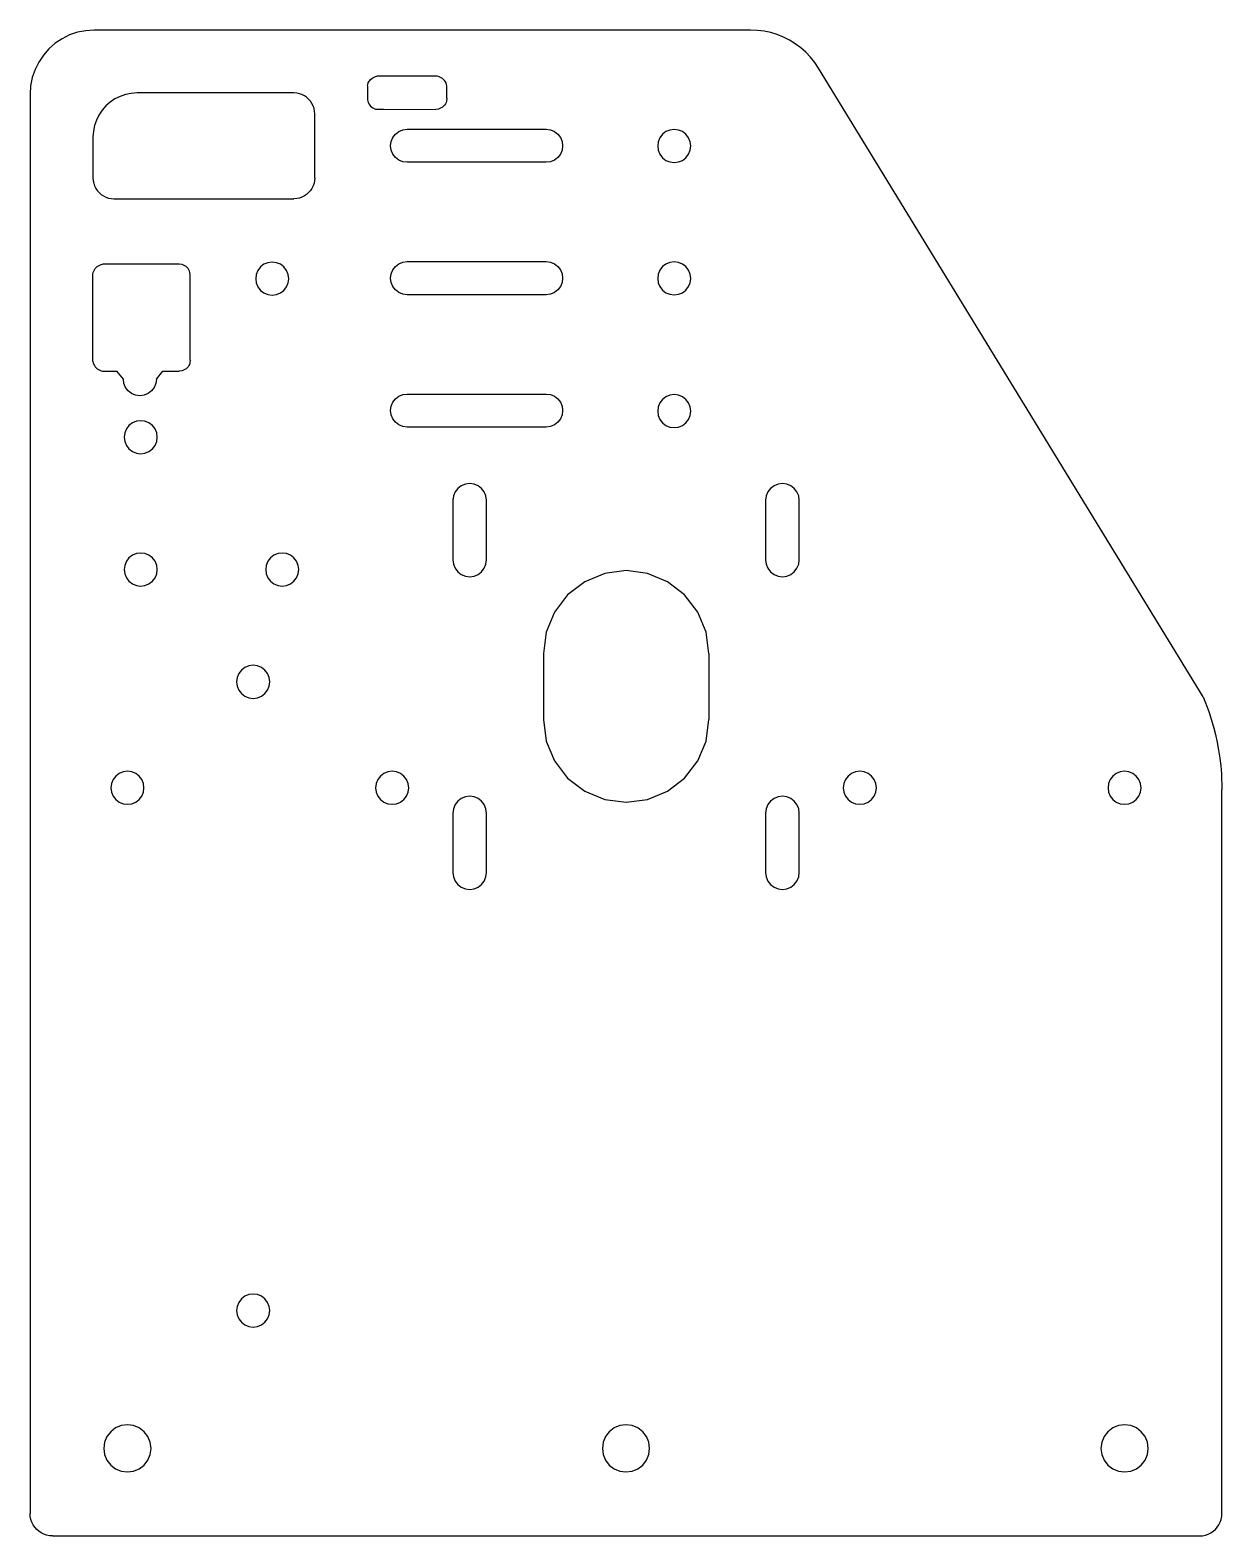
# Model space of a CAD drawing. Header units: millimetres. Extents: x -172 to 172, y -321 to 321.
# Drawn here: x -171.9 to 8.2, y -145.7 to 81.8 of the extents above; entities that cross this region are included whole.
import ezdxf

# ---------------------------------------------------------------- set-up
doc = ezdxf.new("R2010")
doc.units = ezdxf.units.MM

msp = doc.modelspace()

# ---------------------------------------------------------------- linework, layer by layer
for p, q in [((-168.1, 79.82), (-169.05, 78.98)), ((-167.05, 80.52), (-168.1, 79.82)), ((-165.91, 81.08), (-167.05, 80.52)), ((-164.72, 81.49), (-165.91, 81.08)), ((-163.48, 81.73), (-164.72, 81.49)), ((-162.21, 81.82), (-163.48, 81.73)), ((-63.03, 81.82), (-162.21, 81.82)), ((-62.01, 81.77), (-63.03, 81.82)), ((-61, 81.64), (-62.01, 81.77)), ((-60, 81.43), (-61, 81.64)), ((-59.02, 81.13), (-60, 81.43)), ((-58.07, 80.74), (-59.02, 81.13)), ((-57.16, 80.28), (-58.07, 80.74)), ((-56.29, 79.74), (-57.16, 80.28)), ((-55.47, 79.14), (-56.29, 79.74)), ((-169.88, 78.03), (-170.58, 76.98)), ((-169.05, 78.98), (-169.88, 78.03)), ((-54.7, 78.46), (-55.47, 79.14)), ((-53.99, 77.72), (-54.7, 78.46)), ((-53.35, 76.92), (-53.99, 77.72)), ((-171.14, 75.85), (-171.55, 74.65)), ((-170.58, 76.98), (-171.14, 75.85)), ((-52.78, 76.07), (-53.35, 76.92)), ((5.31, -18.91), (-52.78, 76.07)), ((-171.8, 73.41), (-171.88, 72.15)), ((-171.55, 74.65), (-171.8, 73.41)), ((-120.91, 73.41), (-120.87, 73.62)), ((-120.91, 73.41), (-120.91, 71.29)), ((-120.87, 73.62), (-120.8, 73.83)), ((-120.8, 73.83), (-120.7, 74.02)), ((-120.7, 74.02), (-120.58, 74.2)), ((-120.58, 74.2), (-120.44, 74.37)), ((-120.44, 74.37), (-120.27, 74.51)), ((-120.27, 74.51), (-120.09, 74.63)), ((-120.09, 74.63), (-119.9, 74.73)), ((-119.9, 74.73), (-119.69, 74.8)), ((-119.69, 74.8), (-119.48, 74.84)), ((-110.38, 74.84), (-119.48, 74.84)), ((-110.16, 74.8), (-110.38, 74.84)), ((-109.96, 74.73), (-110.16, 74.8)), ((-109.76, 74.63), (-109.96, 74.73)), ((-109.58, 74.51), (-109.76, 74.63)), ((-109.41, 74.37), (-109.58, 74.51)), ((-109.27, 74.2), (-109.41, 74.37)), ((-109.15, 74.02), (-109.27, 74.2)), ((-109.05, 73.83), (-109.15, 74.02)), ((-108.98, 73.62), (-109.05, 73.83)), ((-108.94, 73.41), (-108.98, 73.62)), ((-108.93, 71.51), (-108.94, 73.41)), ((-171.88, 72.15), (-171.88, -142.31)), ((-159.78, 70.94), (-160.43, 70.37)), ((-159.06, 71.42), (-159.78, 70.94)), ((-158.28, 71.81), (-159.06, 71.42)), ((-157.45, 72.09), (-158.28, 71.81)), ((-156.6, 72.26), (-157.45, 72.09)), ((-155.73, 72.32), (-156.6, 72.26)), ((-132.02, 72.32), (-155.73, 72.32)), ((-131.61, 72.29), (-132.02, 72.32)), ((-131.2, 72.21), (-131.61, 72.29)), ((-130.82, 72.08), (-131.2, 72.21)), ((-130.45, 71.9), (-130.82, 72.08)), ((-130.11, 71.67), (-130.45, 71.9)), ((-129.8, 71.4), (-130.11, 71.67)), ((-129.53, 71.09), (-129.8, 71.4)), ((-129.3, 70.75), (-129.53, 71.09)), ((-129.12, 70.38), (-129.3, 70.75)), ((-120.91, 71.29), (-120.87, 71.07)), ((-120.87, 71.07), (-120.8, 70.87)), ((-120.8, 70.87), (-120.7, 70.67)), ((-120.7, 70.67), (-120.58, 70.49)), ((-109.15, 70.67), (-109.27, 70.49)), ((-109.05, 70.87), (-109.15, 70.67)), ((-108.98, 71.07), (-109.05, 70.87)), ((-108.93, 71.51), (-108.98, 71.07)), ((-161.49, 68.99), (-161.87, 68.21)), ((-161.01, 69.71), (-161.49, 68.99)), ((-160.43, 70.37), (-161.01, 69.71)), ((-128.99, 69.99), (-129.12, 70.38)), ((-128.91, 69.59), (-128.99, 69.99)), ((-128.88, 69.18), (-128.91, 69.59)), ((-128.88, 59.48), (-128.88, 69.18)), ((-120.58, 70.49), (-120.44, 70.33)), ((-120.44, 70.33), (-120.27, 70.18)), ((-120.27, 70.18), (-120.09, 70.06)), ((-120.09, 70.06), (-119.9, 69.96)), ((-119.9, 69.96), (-119.69, 69.89)), ((-119.69, 69.89), (-119.48, 69.85)), ((-119.48, 69.85), (-118.51, 69.85)), ((-118.51, 69.85), (-110.6, 69.84)), ((-110.16, 69.89), (-110.6, 69.84)), ((-109.96, 69.96), (-110.16, 69.89)), ((-109.76, 70.06), (-109.96, 69.96)), ((-109.58, 70.18), (-109.76, 70.06)), ((-109.41, 70.33), (-109.58, 70.18)), ((-109.27, 70.49), (-109.41, 70.33)), ((-162.32, 66.53), (-162.38, 65.67)), ((-162.15, 67.39), (-162.32, 66.53)), ((-161.87, 68.21), (-162.15, 67.39)), ((-117.09, 65.59), (-116.69, 66.11)), ((-116.69, 66.11), (-116.18, 66.5)), ((-116.18, 66.5), (-115.57, 66.75)), ((-115.57, 66.75), (-114.93, 66.84)), ((-114.93, 66.84), (-93.93, 66.84)), ((-93.93, 66.84), (-93.28, 66.75)), ((-93.28, 66.75), (-92.68, 66.5)), ((-92.68, 66.5), (-92.16, 66.11)), ((-92.16, 66.11), (-91.76, 65.59)), ((-76.34, 66.08), (-76.73, 65.56)), ((-75.82, 66.48), (-76.34, 66.08)), ((-75.22, 66.72), (-75.82, 66.48)), ((-74.57, 66.81), (-75.22, 66.72)), ((-73.92, 66.72), (-74.57, 66.81)), ((-73.32, 66.48), (-73.92, 66.72)), ((-72.8, 66.08), (-73.32, 66.48)), ((-72.4, 65.56), (-72.8, 66.08)), ((-162.38, 65.67), (-162.38, 59.48)), ((-117.43, 64.34), (-117.34, 64.99)), ((-117.34, 63.69), (-117.43, 64.34)), ((-117.34, 64.99), (-117.09, 65.59)), ((-91.76, 65.59), (-91.51, 64.99)), ((-91.51, 64.99), (-91.43, 64.34)), ((-91.43, 64.34), (-91.51, 63.69)), ((-76.98, 64.96), (-77.07, 64.31)), ((-77.07, 64.31), (-76.98, 63.66)), ((-76.73, 65.56), (-76.98, 64.96)), ((-72.15, 64.96), (-72.4, 65.56)), ((-72.07, 64.31), (-72.15, 64.96)), ((-72.15, 63.66), (-72.07, 64.31)), ((-117.09, 63.09), (-117.34, 63.69)), ((-116.69, 62.57), (-117.09, 63.09)), ((-116.18, 62.17), (-116.69, 62.57)), ((-115.57, 61.92), (-116.18, 62.17)), ((-114.93, 61.84), (-115.57, 61.92)), ((-93.93, 61.84), (-114.93, 61.84)), ((-93.28, 61.92), (-93.93, 61.84)), ((-92.68, 62.17), (-93.28, 61.92)), ((-92.16, 62.57), (-92.68, 62.17)), ((-91.76, 63.09), (-92.16, 62.57)), ((-91.51, 63.69), (-91.76, 63.09)), ((-76.98, 63.66), (-76.73, 63.06)), ((-76.73, 63.06), (-76.34, 62.54)), ((-76.34, 62.54), (-75.82, 62.14)), ((-75.82, 62.14), (-75.22, 61.9)), ((-75.22, 61.9), (-74.57, 61.81)), ((-74.57, 61.81), (-73.92, 61.9)), ((-73.92, 61.9), (-73.32, 62.14)), ((-73.32, 62.14), (-72.8, 62.54)), ((-72.8, 62.54), (-72.4, 63.06)), ((-72.4, 63.06), (-72.15, 63.66)), ((-162.38, 59.48), (-162.35, 59.07)), ((-128.88, 59.48), (-128.91, 59.07)), ((-162.35, 59.07), (-162.27, 58.67)), ((-162.27, 58.67), (-162.14, 58.28)), ((-162.14, 58.28), (-161.96, 57.91)), ((-161.96, 57.91), (-161.73, 57.57)), ((-161.73, 57.57), (-161.46, 57.26)), ((-161.46, 57.26), (-161.15, 56.99)), ((-161.15, 56.99), (-160.81, 56.76)), ((-130.11, 56.99), (-130.45, 56.76)), ((-129.8, 57.26), (-130.11, 56.99)), ((-129.53, 57.57), (-129.8, 57.26)), ((-129.3, 57.91), (-129.53, 57.57)), ((-129.12, 58.28), (-129.3, 57.91)), ((-128.99, 58.67), (-129.12, 58.28)), ((-128.91, 59.07), (-128.99, 58.67)), ((-160.81, 56.76), (-160.44, 56.58)), ((-160.44, 56.58), (-160.06, 56.45)), ((-160.06, 56.45), (-159.65, 56.37)), ((-159.65, 56.37), (-159.24, 56.34)), ((-159.24, 56.34), (-132.02, 56.34)), ((-131.61, 56.37), (-132.02, 56.34)), ((-131.2, 56.45), (-131.61, 56.37)), ((-130.82, 56.58), (-131.2, 56.45)), ((-130.45, 56.76), (-130.82, 56.58)), ((-162.27, 45.41), (-162.17, 45.61)), ((-162.17, 45.61), (-162.05, 45.79)), ((-162.05, 45.79), (-161.91, 45.96)), ((-161.91, 45.96), (-161.74, 46.1)), ((-161.74, 46.1), (-161.56, 46.22)), ((-161.56, 46.22), (-161.36, 46.32)), ((-161.36, 46.32), (-161.16, 46.39)), ((-161.16, 46.39), (-160.94, 46.43)), ((-149.35, 46.44), (-160.94, 46.43)), ((-148.92, 46.39), (-149.35, 46.44)), ((-148.71, 46.32), (-148.92, 46.39)), ((-148.51, 46.22), (-148.71, 46.32)), ((-148.33, 46.1), (-148.51, 46.22)), ((-148.17, 45.96), (-148.33, 46.1)), ((-148.02, 45.79), (-148.17, 45.96)), ((-147.9, 45.61), (-148.02, 45.79)), ((-147.81, 45.41), (-147.9, 45.61)), ((-137.47, 45.51), (-137.72, 44.91)), ((-137.07, 46.03), (-137.47, 45.51)), ((-136.55, 46.43), (-137.07, 46.03)), ((-135.95, 46.68), (-136.55, 46.43)), ((-135.3, 46.76), (-135.95, 46.68)), ((-134.66, 46.68), (-135.3, 46.76)), ((-134.05, 46.43), (-134.66, 46.68)), ((-133.54, 46.03), (-134.05, 46.43)), ((-133.14, 45.51), (-133.54, 46.03)), ((-132.89, 44.91), (-133.14, 45.51)), ((-117.34, 44.99), (-117.09, 45.59)), ((-117.09, 45.59), (-116.69, 46.11)), ((-116.69, 46.11), (-116.18, 46.5)), ((-116.18, 46.5), (-115.57, 46.75)), ((-115.57, 46.75), (-114.93, 46.84)), ((-114.93, 46.84), (-93.93, 46.84)), ((-93.93, 46.84), (-93.28, 46.75)), ((-93.28, 46.75), (-92.68, 46.5)), ((-92.68, 46.5), (-92.16, 46.11)), ((-92.16, 46.11), (-91.76, 45.59)), ((-91.76, 45.59), (-91.51, 44.99)), ((-76.73, 45.56), (-76.98, 44.96)), ((-76.34, 46.08), (-76.73, 45.56)), ((-75.82, 46.48), (-76.34, 46.08)), ((-75.22, 46.72), (-75.82, 46.48)), ((-74.57, 46.81), (-75.22, 46.72)), ((-73.92, 46.72), (-74.57, 46.81)), ((-73.32, 46.48), (-73.92, 46.72)), ((-72.8, 46.08), (-73.32, 46.48)), ((-72.4, 45.56), (-72.8, 46.08)), ((-72.15, 44.96), (-72.4, 45.56)), ((-162.38, 44.99), (-162.34, 45.21)), ((-162.38, 31.74), (-162.38, 44.99)), ((-162.34, 45.21), (-162.27, 45.41)), ((-147.74, 45.21), (-147.81, 45.41)), ((-147.68, 44.82), (-147.74, 45.21)), ((-147.68, 31.96), (-147.68, 44.82)), ((-137.72, 44.91), (-137.8, 44.26)), ((-137.8, 44.26), (-137.72, 43.62)), ((-137.72, 43.62), (-137.47, 43.01)), ((-133.14, 43.01), (-132.89, 43.62)), ((-132.8, 44.26), (-132.89, 44.91)), ((-132.89, 43.62), (-132.8, 44.26)), ((-117.43, 44.34), (-117.34, 44.99)), ((-117.34, 43.69), (-117.43, 44.34)), ((-117.09, 43.09), (-117.34, 43.69)), ((-91.51, 43.69), (-91.76, 43.09)), ((-91.51, 44.99), (-91.43, 44.34)), ((-91.43, 44.34), (-91.51, 43.69)), ((-76.98, 44.96), (-77.07, 44.31)), ((-77.07, 44.31), (-76.98, 43.66)), ((-76.98, 43.66), (-76.73, 43.06)), ((-72.4, 43.06), (-72.15, 43.66)), ((-72.07, 44.31), (-72.15, 44.96)), ((-72.15, 43.66), (-72.07, 44.31)), ((-137.47, 43.01), (-137.07, 42.5)), ((-137.07, 42.5), (-136.55, 42.1)), ((-136.55, 42.1), (-135.95, 41.85)), ((-135.95, 41.85), (-135.3, 41.76)), ((-135.3, 41.76), (-134.66, 41.85)), ((-134.66, 41.85), (-134.05, 42.1)), ((-134.05, 42.1), (-133.54, 42.5)), ((-133.54, 42.5), (-133.14, 43.01)), ((-116.69, 42.57), (-117.09, 43.09)), ((-116.18, 42.17), (-116.69, 42.57)), ((-115.57, 41.92), (-116.18, 42.17)), ((-114.93, 41.84), (-115.57, 41.92)), ((-93.93, 41.84), (-114.93, 41.84)), ((-93.28, 41.92), (-93.93, 41.84)), ((-92.68, 42.17), (-93.28, 41.92)), ((-92.16, 42.57), (-92.68, 42.17)), ((-91.76, 43.09), (-92.16, 42.57)), ((-76.73, 43.06), (-76.34, 42.54)), ((-76.34, 42.54), (-75.82, 42.14)), ((-75.82, 42.14), (-75.22, 41.9)), ((-75.22, 41.9), (-74.57, 41.81)), ((-74.57, 41.81), (-73.92, 41.9)), ((-73.92, 41.9), (-73.32, 42.14)), ((-73.32, 42.14), (-72.8, 42.54)), ((-72.8, 42.54), (-72.4, 43.06)), ((-147.68, 31.96), (-147.74, 31.53)), ((-162.38, 31.74), (-162.34, 31.53)), ((-162.34, 31.53), (-162.27, 31.32)), ((-162.27, 31.32), (-162.17, 31.13)), ((-162.17, 31.13), (-162.05, 30.95)), ((-162.05, 30.95), (-161.91, 30.78)), ((-161.91, 30.78), (-161.74, 30.64)), ((-161.74, 30.64), (-161.56, 30.52)), ((-161.56, 30.52), (-161.36, 30.42)), ((-161.36, 30.42), (-161.16, 30.35)), ((-161.16, 30.35), (-160.94, 30.31)), ((-160.94, 30.31), (-158.76, 30.3)), ((-157.79, 29.08), (-158.76, 30.3)), ((-152.79, 29.08), (-151.82, 30.29)), ((-151.82, 30.29), (-149.35, 30.29)), ((-148.92, 30.35), (-149.35, 30.29)), ((-148.71, 30.42), (-148.92, 30.35)), ((-148.51, 30.52), (-148.71, 30.42)), ((-148.33, 30.64), (-148.51, 30.52)), ((-148.17, 30.78), (-148.33, 30.64)), ((-148.02, 30.95), (-148.17, 30.78)), ((-147.9, 31.13), (-148.02, 30.95)), ((-147.81, 31.32), (-147.9, 31.13)), ((-147.74, 31.53), (-147.81, 31.32)), ((-157.7, 28.44), (-157.79, 29.08)), ((-157.45, 27.83), (-157.7, 28.44)), ((-157.06, 27.31), (-157.45, 27.83)), ((-156.54, 26.92), (-157.06, 27.31)), ((-153.52, 27.31), (-154.04, 26.92)), ((-153.12, 27.83), (-153.52, 27.31)), ((-152.87, 28.43), (-153.12, 27.83)), ((-152.79, 29.08), (-152.87, 28.43)), ((-155.94, 26.67), (-156.54, 26.92)), ((-155.29, 26.58), (-155.94, 26.67)), ((-154.64, 26.67), (-155.29, 26.58)), ((-154.04, 26.92), (-154.64, 26.67)), ((-117.34, 24.99), (-117.09, 25.59)), ((-117.09, 25.59), (-116.69, 26.11)), ((-116.69, 26.11), (-116.18, 26.5)), ((-116.18, 26.5), (-115.57, 26.75)), ((-115.57, 26.75), (-114.93, 26.84)), ((-114.93, 26.84), (-93.93, 26.84)), ((-93.93, 26.84), (-93.28, 26.75)), ((-93.28, 26.75), (-92.68, 26.5)), ((-92.68, 26.5), (-92.16, 26.11)), ((-92.16, 26.11), (-91.76, 25.59)), ((-91.76, 25.59), (-91.51, 24.99)), ((-76.73, 25.51), (-76.98, 24.91)), ((-76.34, 26.03), (-76.73, 25.51)), ((-75.82, 26.43), (-76.34, 26.03)), ((-75.22, 26.68), (-75.82, 26.43)), ((-74.57, 26.76), (-75.22, 26.68)), ((-73.92, 26.68), (-74.57, 26.76)), ((-73.32, 26.43), (-73.92, 26.68)), ((-72.8, 26.03), (-73.32, 26.43)), ((-72.4, 25.51), (-72.8, 26.03)), ((-72.15, 24.91), (-72.4, 25.51)), ((-155.18, 22.81), (-155.83, 22.72)), ((-154.53, 22.72), (-155.18, 22.81)), ((-117.43, 24.34), (-117.34, 24.99)), ((-117.34, 23.69), (-117.43, 24.34)), ((-117.09, 23.09), (-117.34, 23.69)), ((-116.69, 22.57), (-117.09, 23.09)), ((-91.76, 23.09), (-92.16, 22.57)), ((-91.51, 23.69), (-91.76, 23.09)), ((-91.51, 24.99), (-91.43, 24.34)), ((-91.43, 24.34), (-91.51, 23.69)), ((-76.98, 24.91), (-77.07, 24.26)), ((-77.07, 24.26), (-76.98, 23.61)), ((-76.98, 23.61), (-76.73, 23.01)), ((-76.73, 23.01), (-76.34, 22.49)), ((-72.8, 22.49), (-72.4, 23.01)), ((-72.4, 23.01), (-72.15, 23.61)), ((-72.07, 24.26), (-72.15, 24.91)), ((-72.15, 23.61), (-72.07, 24.26)), ((-157.59, 20.95), (-157.68, 20.31)), ((-157.34, 21.56), (-157.59, 20.95)), ((-156.95, 22.07), (-157.34, 21.56)), ((-156.43, 22.47), (-156.95, 22.07)), ((-155.83, 22.72), (-156.43, 22.47)), ((-153.93, 22.47), (-154.53, 22.72)), ((-153.41, 22.07), (-153.93, 22.47)), ((-153.01, 21.56), (-153.41, 22.07)), ((-152.76, 20.95), (-153.01, 21.56)), ((-152.68, 20.31), (-152.76, 20.95)), ((-116.18, 22.17), (-116.69, 22.57)), ((-115.57, 21.92), (-116.18, 22.17)), ((-114.93, 21.84), (-115.57, 21.92)), ((-93.93, 21.84), (-114.93, 21.84)), ((-93.28, 21.92), (-93.93, 21.84)), ((-92.68, 22.17), (-93.28, 21.92)), ((-92.16, 22.57), (-92.68, 22.17)), ((-76.34, 22.49), (-75.82, 22.1)), ((-75.82, 22.1), (-75.22, 21.85)), ((-75.22, 21.85), (-74.57, 21.76)), ((-74.57, 21.76), (-73.92, 21.85)), ((-73.92, 21.85), (-73.32, 22.1)), ((-73.32, 22.1), (-72.8, 22.49)), ((-157.68, 20.31), (-157.59, 19.66)), ((-157.59, 19.66), (-157.34, 19.06)), ((-157.34, 19.06), (-156.95, 18.54)), ((-156.95, 18.54), (-156.43, 18.14)), ((-153.93, 18.14), (-153.41, 18.54)), ((-153.41, 18.54), (-153.01, 19.06)), ((-153.01, 19.06), (-152.76, 19.66)), ((-152.76, 19.66), (-152.68, 20.31)), ((-156.43, 18.14), (-155.83, 17.89)), ((-155.83, 17.89), (-155.18, 17.81)), ((-155.18, 17.81), (-154.53, 17.89)), ((-154.53, 17.89), (-153.93, 18.14)), ((-107.92, 11.43), (-108.01, 10.78)), ((-107.67, 12.05), (-107.92, 11.43)), ((-107.27, 12.57), (-107.67, 12.05)), ((-106.74, 12.97), (-107.27, 12.57)), ((-106.13, 13.23), (-106.74, 12.97)), ((-105.47, 13.32), (-106.13, 13.23)), ((-104.81, 13.23), (-105.47, 13.32)), ((-104.2, 12.97), (-104.81, 13.23)), ((-103.67, 12.57), (-104.2, 12.97)), ((-103.27, 12.05), (-103.67, 12.57)), ((-103.02, 11.43), (-103.27, 12.05)), ((-102.93, 10.78), (-103.02, 11.43)), ((-60.68, 11.43), (-60.77, 10.78)), ((-60.43, 12.05), (-60.68, 11.43)), ((-60.02, 12.57), (-60.43, 12.05)), ((-59.5, 12.97), (-60.02, 12.57)), ((-58.88, 13.23), (-59.5, 12.97)), ((-58.23, 13.32), (-58.88, 13.23)), ((-57.57, 13.23), (-58.23, 13.32)), ((-56.96, 12.97), (-57.57, 13.23)), ((-56.43, 12.57), (-56.96, 12.97)), ((-56.03, 12.05), (-56.43, 12.57)), ((-55.77, 11.43), (-56.03, 12.05)), ((-55.69, 10.78), (-55.77, 11.43)), ((-108.01, 10.78), (-108.01, 1.78)), ((-102.93, 1.78), (-102.93, 10.78)), ((-60.77, 10.78), (-60.77, 1.78)), ((-55.69, 1.78), (-55.69, 10.78)), ((-156.43, 2.47), (-156.95, 2.07)), ((-155.83, 2.72), (-156.43, 2.47)), ((-155.18, 2.81), (-155.83, 2.72)), ((-154.53, 2.72), (-155.18, 2.81)), ((-153.93, 2.47), (-154.53, 2.72)), ((-153.41, 2.07), (-153.93, 2.47)), ((-135.04, 2.47), (-135.56, 2.07)), ((-134.43, 2.72), (-135.04, 2.47)), ((-133.79, 2.81), (-134.43, 2.72)), ((-133.14, 2.72), (-133.79, 2.81)), ((-132.54, 2.47), (-133.14, 2.72)), ((-132.02, 2.07), (-132.54, 2.47)), ((-157.59, 0.95), (-157.68, 0.31)), ((-157.68, 0.31), (-157.59, -0.34)), ((-157.34, 1.56), (-157.59, 0.95)), ((-156.95, 2.07), (-157.34, 1.56)), ((-153.01, 1.56), (-153.41, 2.07)), ((-152.76, 0.95), (-153.01, 1.56)), ((-152.68, 0.31), (-152.76, 0.95)), ((-152.76, -0.34), (-152.68, 0.31)), ((-136.2, 0.95), (-136.29, 0.31)), ((-136.29, 0.31), (-136.2, -0.34)), ((-135.95, 1.56), (-136.2, 0.95)), ((-135.56, 2.07), (-135.95, 1.56)), ((-131.62, 1.56), (-132.02, 2.07)), ((-131.37, 0.95), (-131.62, 1.56)), ((-131.29, 0.31), (-131.37, 0.95)), ((-131.37, -0.34), (-131.29, 0.31)), ((-108.01, 1.78), (-107.92, 1.12)), ((-107.92, 1.12), (-107.67, 0.51)), ((-107.67, 0.51), (-107.27, -0.02)), ((-103.67, -0.02), (-103.27, 0.51)), ((-103.27, 0.51), (-103.02, 1.12)), ((-103.02, 1.12), (-102.93, 1.78)), ((-81.84, 0.15), (-85.07, -0.28)), ((-78.6, -0.28), (-81.84, 0.15)), ((-60.77, 1.78), (-60.68, 1.12)), ((-60.68, 1.12), (-60.43, 0.51)), ((-60.43, 0.51), (-60.02, -0.02)), ((-56.43, -0.02), (-56.03, 0.51)), ((-56.03, 0.51), (-55.77, 1.12)), ((-55.77, 1.12), (-55.69, 1.78)), ((-157.59, -0.34), (-157.34, -0.94)), ((-157.34, -0.94), (-156.95, -1.46)), ((-156.95, -1.46), (-156.43, -1.86)), ((-156.43, -1.86), (-155.83, -2.11)), ((-155.83, -2.11), (-155.18, -2.19)), ((-155.18, -2.19), (-154.53, -2.11)), ((-154.53, -2.11), (-153.93, -1.86)), ((-153.93, -1.86), (-153.41, -1.46)), ((-153.41, -1.46), (-153.01, -0.94)), ((-153.01, -0.94), (-152.76, -0.34)), ((-136.2, -0.34), (-135.95, -0.94)), ((-135.95, -0.94), (-135.56, -1.46)), ((-135.56, -1.46), (-135.04, -1.86)), ((-135.04, -1.86), (-134.43, -2.11)), ((-134.43, -2.11), (-133.79, -2.19)), ((-133.79, -2.19), (-133.14, -2.11)), ((-133.14, -2.11), (-132.54, -1.86)), ((-132.54, -1.86), (-132.02, -1.46)), ((-132.02, -1.46), (-131.62, -0.94)), ((-131.62, -0.94), (-131.37, -0.34)), ((-107.27, -0.02), (-106.74, -0.42)), ((-106.74, -0.42), (-106.13, -0.68)), ((-106.13, -0.68), (-105.47, -0.76)), ((-105.47, -0.76), (-104.81, -0.68)), ((-104.81, -0.68), (-104.2, -0.42)), ((-104.2, -0.42), (-103.67, -0.02)), ((-88.09, -1.53), (-90.68, -3.52)), ((-85.07, -0.28), (-88.09, -1.53)), ((-75.59, -1.53), (-78.6, -0.28)), ((-73, -3.52), (-75.59, -1.53)), ((-60.02, -0.02), (-59.5, -0.42)), ((-59.5, -0.42), (-58.88, -0.68)), ((-58.88, -0.68), (-58.23, -0.76)), ((-58.23, -0.76), (-57.57, -0.68)), ((-57.57, -0.68), (-56.96, -0.42)), ((-56.96, -0.42), (-56.43, -0.02)), ((-90.68, -3.52), (-92.66, -6.1)), ((-71.01, -6.1), (-73, -3.52)), ((-92.66, -6.1), (-93.91, -9.12)), ((-69.76, -9.12), (-71.01, -6.1)), ((-93.91, -9.12), (-94.34, -12.35)), ((-69.34, -12.35), (-69.76, -9.12)), ((-94.34, -12.35), (-94.34, -22.35)), ((-69.34, -12.35), (-69.34, -22.35)), ((-140.34, -15.39), (-140.59, -16)), ((-139.95, -14.87), (-140.34, -15.39)), ((-139.43, -14.48), (-139.95, -14.87)), ((-138.83, -14.23), (-139.43, -14.48)), ((-138.18, -14.14), (-138.83, -14.23)), ((-137.53, -14.23), (-138.18, -14.14)), ((-136.93, -14.48), (-137.53, -14.23)), ((-136.41, -14.87), (-136.93, -14.48)), ((-136.01, -15.39), (-136.41, -14.87)), ((-135.76, -16), (-136.01, -15.39)), ((-140.59, -16), (-140.68, -16.64)), ((-140.68, -16.64), (-140.59, -17.29)), ((-140.59, -17.29), (-140.34, -17.89)), ((-140.34, -17.89), (-139.95, -18.41)), ((-136.41, -18.41), (-136.01, -17.89)), ((-136.01, -17.89), (-135.76, -17.29)), ((-135.68, -16.64), (-135.76, -16)), ((-135.76, -17.29), (-135.68, -16.64)), ((-139.95, -18.41), (-139.43, -18.81)), ((-139.43, -18.81), (-138.83, -19.06)), ((-138.83, -19.06), (-138.18, -19.14)), ((-138.18, -19.14), (-137.53, -19.06)), ((-137.53, -19.06), (-136.93, -18.81)), ((-136.93, -18.81), (-136.41, -18.41)), ((5.31, -18.91), (6.17, -21.15)), ((-94.34, -22.35), (-93.91, -25.59)), ((-69.76, -25.59), (-69.34, -22.35)), ((6.17, -21.15), (6.55, -22.3)), ((6.55, -22.3), (6.88, -23.45)), ((6.88, -23.45), (7.18, -24.62)), ((7.18, -24.62), (7.44, -25.79)), ((-93.91, -25.59), (-92.66, -28.6)), ((-71.01, -28.6), (-69.76, -25.59)), ((7.44, -25.79), (7.66, -26.97)), ((7.66, -26.97), (7.84, -28.16)), ((-92.66, -28.6), (-90.68, -31.19)), ((-73, -31.19), (-71.01, -28.6)), ((7.84, -28.16), (7.98, -29.36)), ((7.98, -29.36), (8.08, -30.55)), ((-159.34, -31.4), (-159.59, -32)), ((-158.95, -30.88), (-159.34, -31.4)), ((-158.43, -30.48), (-158.95, -30.88)), ((-157.83, -30.23), (-158.43, -30.48)), ((-157.18, -30.15), (-157.83, -30.23)), ((-156.53, -30.23), (-157.18, -30.15)), ((-155.93, -30.48), (-156.53, -30.23)), ((-155.41, -30.88), (-155.93, -30.48)), ((-155.01, -31.4), (-155.41, -30.88)), ((-154.76, -32), (-155.01, -31.4)), ((-119.34, -31.4), (-119.59, -32)), ((-118.95, -30.88), (-119.34, -31.4)), ((-118.43, -30.48), (-118.95, -30.88)), ((-117.83, -30.23), (-118.43, -30.48)), ((-117.18, -30.15), (-117.83, -30.23)), ((-116.53, -30.23), (-117.18, -30.15)), ((-115.93, -30.48), (-116.53, -30.23)), ((-115.41, -30.88), (-115.93, -30.48)), ((-115.01, -31.4), (-115.41, -30.88)), ((-114.76, -32), (-115.01, -31.4)), ((-90.68, -31.19), (-88.09, -33.18)), ((-75.59, -33.18), (-73, -31.19)), ((-48.7, -31.4), (-48.95, -32)), ((-48.31, -30.88), (-48.7, -31.4)), ((-47.79, -30.48), (-48.31, -30.88)), ((-47.19, -30.23), (-47.79, -30.48)), ((-46.54, -30.15), (-47.19, -30.23)), ((-45.89, -30.23), (-46.54, -30.15)), ((-45.29, -30.48), (-45.89, -30.23)), ((-44.77, -30.88), (-45.29, -30.48)), ((-44.37, -31.4), (-44.77, -30.88)), ((-44.12, -32), (-44.37, -31.4)), ((-8.7, -31.4), (-8.95, -32)), ((-8.31, -30.88), (-8.7, -31.4)), ((-7.79, -30.48), (-8.31, -30.88)), ((-7.19, -30.23), (-7.79, -30.48)), ((-6.54, -30.15), (-7.19, -30.23)), ((-5.89, -30.23), (-6.54, -30.15)), ((-5.29, -30.48), (-5.89, -30.23)), ((-4.77, -30.88), (-5.29, -30.48)), ((-4.37, -31.4), (-4.77, -30.88)), ((-4.12, -32), (-4.37, -31.4)), ((8.08, -30.55), (8.16, -32.96)), ((-159.59, -32), (-159.68, -32.65)), ((-159.68, -32.65), (-159.59, -33.3)), ((-159.59, -33.3), (-159.34, -33.9)), ((-159.34, -33.9), (-158.95, -34.42)), ((-155.41, -34.42), (-155.01, -33.9)), ((-155.01, -33.9), (-154.76, -33.3)), ((-154.68, -32.65), (-154.76, -32)), ((-154.76, -33.3), (-154.68, -32.65)), ((-119.59, -32), (-119.68, -32.65)), ((-119.68, -32.65), (-119.59, -33.3)), ((-119.59, -33.3), (-119.34, -33.9)), ((-119.34, -33.9), (-118.95, -34.42)), ((-115.41, -34.42), (-115.01, -33.9)), ((-115.01, -33.9), (-114.76, -33.3)), ((-114.68, -32.65), (-114.76, -32)), ((-114.76, -33.3), (-114.68, -32.65)), ((-106.13, -34.02), (-106.74, -34.27)), ((-105.47, -33.93), (-106.13, -34.02)), ((-104.81, -34.02), (-105.47, -33.93)), ((-104.2, -34.27), (-104.81, -34.02)), ((-88.09, -33.18), (-85.07, -34.43)), ((-78.6, -34.43), (-75.59, -33.18)), ((-58.88, -34.02), (-59.5, -34.27)), ((-58.23, -33.93), (-58.88, -34.02)), ((-57.57, -34.02), (-58.23, -33.93)), ((-56.96, -34.27), (-57.57, -34.02)), ((-48.95, -32), (-49.04, -32.65)), ((-49.04, -32.65), (-48.95, -33.3)), ((-48.95, -33.3), (-48.7, -33.9)), ((-48.7, -33.9), (-48.31, -34.42)), ((-44.77, -34.42), (-44.37, -33.9)), ((-44.37, -33.9), (-44.12, -33.3)), ((-44.04, -32.65), (-44.12, -32)), ((-44.12, -33.3), (-44.04, -32.65)), ((-8.95, -32), (-9.04, -32.65)), ((-9.04, -32.65), (-8.95, -33.3)), ((-8.95, -33.3), (-8.7, -33.9)), ((-8.7, -33.9), (-8.31, -34.42)), ((-4.77, -34.42), (-4.37, -33.9)), ((-4.37, -33.9), (-4.12, -33.3)), ((-4.04, -32.65), (-4.12, -32)), ((-4.12, -33.3), (-4.04, -32.65)), ((8.16, -142.31), (8.16, -32.96)), ((-158.95, -34.42), (-158.43, -34.81)), ((-158.43, -34.81), (-157.83, -35.06)), ((-157.83, -35.06), (-157.18, -35.15)), ((-157.18, -35.15), (-156.53, -35.06)), ((-156.53, -35.06), (-155.93, -34.81)), ((-155.93, -34.81), (-155.41, -34.42)), ((-118.95, -34.42), (-118.43, -34.81)), ((-118.43, -34.81), (-117.83, -35.06)), ((-117.83, -35.06), (-117.18, -35.15)), ((-117.18, -35.15), (-116.53, -35.06)), ((-116.53, -35.06), (-115.93, -34.81)), ((-115.93, -34.81), (-115.41, -34.42)), ((-107.92, -35.81), (-108.01, -36.47)), ((-107.67, -35.2), (-107.92, -35.81)), ((-107.27, -34.67), (-107.67, -35.2)), ((-106.74, -34.27), (-107.27, -34.67)), ((-103.67, -34.67), (-104.2, -34.27)), ((-103.27, -35.2), (-103.67, -34.67)), ((-103.02, -35.81), (-103.27, -35.2)), ((-102.93, -36.47), (-103.02, -35.81)), ((-85.07, -34.43), (-81.84, -34.85)), ((-81.84, -34.85), (-78.6, -34.43)), ((-60.68, -35.81), (-60.77, -36.47)), ((-60.43, -35.2), (-60.68, -35.81)), ((-60.02, -34.67), (-60.43, -35.2)), ((-59.5, -34.27), (-60.02, -34.67)), ((-56.43, -34.67), (-56.96, -34.27)), ((-56.03, -35.2), (-56.43, -34.67)), ((-55.77, -35.81), (-56.03, -35.2)), ((-55.69, -36.47), (-55.77, -35.81)), ((-48.31, -34.42), (-47.79, -34.81)), ((-47.79, -34.81), (-47.19, -35.06)), ((-47.19, -35.06), (-46.54, -35.15)), ((-46.54, -35.15), (-45.89, -35.06)), ((-45.89, -35.06), (-45.29, -34.81)), ((-45.29, -34.81), (-44.77, -34.42)), ((-8.31, -34.42), (-7.79, -34.81)), ((-7.79, -34.81), (-7.19, -35.06)), ((-7.19, -35.06), (-6.54, -35.15)), ((-6.54, -35.15), (-5.89, -35.06)), ((-5.89, -35.06), (-5.29, -34.81)), ((-5.29, -34.81), (-4.77, -34.42)), ((-108.01, -36.47), (-108.01, -45.47)), ((-102.93, -45.47), (-102.93, -36.47)), ((-60.77, -36.47), (-60.77, -45.47)), ((-55.69, -45.47), (-55.69, -36.47)), ((-108.01, -45.47), (-107.92, -46.13)), ((-103.02, -46.13), (-102.93, -45.47)), ((-60.77, -45.47), (-60.68, -46.13)), ((-55.77, -46.13), (-55.69, -45.47)), ((-107.92, -46.13), (-107.67, -46.74)), ((-107.67, -46.74), (-107.27, -47.26)), ((-107.27, -47.26), (-106.74, -47.67)), ((-106.74, -47.67), (-106.13, -47.92)), ((-104.81, -47.92), (-104.2, -47.67)), ((-104.2, -47.67), (-103.67, -47.26)), ((-103.67, -47.26), (-103.27, -46.74)), ((-103.27, -46.74), (-103.02, -46.13)), ((-60.68, -46.13), (-60.43, -46.74)), ((-60.43, -46.74), (-60.02, -47.26)), ((-60.02, -47.26), (-59.5, -47.67)), ((-59.5, -47.67), (-58.88, -47.92)), ((-57.57, -47.92), (-56.96, -47.67)), ((-56.96, -47.67), (-56.43, -47.26)), ((-56.43, -47.26), (-56.03, -46.74)), ((-56.03, -46.74), (-55.77, -46.13)), ((-106.13, -47.92), (-105.47, -48.01)), ((-105.47, -48.01), (-104.81, -47.92)), ((-58.88, -47.92), (-58.23, -48.01)), ((-58.23, -48.01), (-57.57, -47.92)), ((-138.18, -109.14), (-138.83, -109.23)), ((-137.53, -109.23), (-138.18, -109.14)), ((-140.59, -111), (-140.68, -111.64)), ((-140.34, -110.39), (-140.59, -111)), ((-139.95, -109.87), (-140.34, -110.39)), ((-139.43, -109.48), (-139.95, -109.87)), ((-138.83, -109.23), (-139.43, -109.48)), ((-136.93, -109.48), (-137.53, -109.23)), ((-136.41, -109.87), (-136.93, -109.48)), ((-136.01, -110.39), (-136.41, -109.87)), ((-135.76, -111), (-136.01, -110.39)), ((-135.68, -111.64), (-135.76, -111)), ((-140.68, -111.64), (-140.59, -112.29)), ((-140.59, -112.29), (-140.34, -112.89)), ((-140.34, -112.89), (-139.95, -113.41)), ((-139.95, -113.41), (-139.43, -113.81)), ((-136.93, -113.81), (-136.41, -113.41)), ((-136.41, -113.41), (-136.01, -112.89)), ((-136.01, -112.89), (-135.76, -112.29)), ((-135.76, -112.29), (-135.68, -111.64)), ((-139.43, -113.81), (-138.83, -114.06)), ((-138.83, -114.06), (-138.18, -114.14)), ((-138.18, -114.14), (-137.53, -114.06)), ((-137.53, -114.06), (-136.93, -113.81)), ((-158.96, -129.36), (-159.7, -129.93)), ((-158.1, -129), (-158.96, -129.36)), ((-157.18, -128.88), (-158.1, -129)), ((-156.25, -129), (-157.18, -128.88)), ((-155.39, -129.36), (-156.25, -129)), ((-154.65, -129.93), (-155.39, -129.36)), ((-83.64, -129.36), (-84.38, -129.93)), ((-82.78, -129), (-83.64, -129.36)), ((-81.86, -128.88), (-82.78, -129)), ((-80.93, -129), (-81.86, -128.88)), ((-80.07, -129.36), (-80.93, -129)), ((-79.33, -129.93), (-80.07, -129.36)), ((-8.32, -129.36), (-9.06, -129.93)), ((-7.46, -129), (-8.32, -129.36)), ((-6.54, -128.88), (-7.46, -129)), ((-5.61, -129), (-6.54, -128.88)), ((-4.75, -129.36), (-5.61, -129)), ((-4.01, -129.93), (-4.75, -129.36)), ((-160.63, -131.53), (-160.75, -132.45)), ((-160.27, -130.66), (-160.63, -131.53)), ((-159.7, -129.93), (-160.27, -130.66)), ((-154.09, -130.66), (-154.65, -129.93)), ((-153.73, -131.53), (-154.09, -130.66)), ((-153.61, -132.45), (-153.73, -131.53)), ((-85.31, -131.53), (-85.43, -132.45)), ((-84.95, -130.66), (-85.31, -131.53)), ((-84.38, -129.93), (-84.95, -130.66)), ((-78.77, -130.66), (-79.33, -129.93)), ((-78.41, -131.53), (-78.77, -130.66)), ((-78.29, -132.45), (-78.41, -131.53)), ((-9.99, -131.53), (-10.11, -132.45)), ((-9.63, -130.66), (-9.99, -131.53)), ((-9.06, -129.93), (-9.63, -130.66)), ((-3.45, -130.66), (-4.01, -129.93)), ((-3.09, -131.53), (-3.45, -130.66)), ((-2.97, -132.45), (-3.09, -131.53)), ((-160.75, -132.45), (-160.63, -133.37)), ((-160.63, -133.37), (-160.27, -134.23)), ((-154.09, -134.23), (-153.73, -133.37)), ((-153.73, -133.37), (-153.61, -132.45)), ((-85.43, -132.45), (-85.31, -133.37)), ((-85.31, -133.37), (-84.95, -134.23)), ((-78.77, -134.23), (-78.41, -133.37)), ((-78.41, -133.37), (-78.29, -132.45)), ((-10.11, -132.45), (-9.99, -133.37)), ((-9.99, -133.37), (-9.63, -134.23)), ((-3.45, -134.23), (-3.09, -133.37)), ((-3.09, -133.37), (-2.97, -132.45)), ((-160.27, -134.23), (-159.7, -134.97)), ((-159.7, -134.97), (-158.96, -135.54)), ((-158.96, -135.54), (-158.1, -135.9)), ((-158.1, -135.9), (-157.18, -136.02)), ((-157.18, -136.02), (-156.25, -135.9)), ((-156.25, -135.9), (-155.39, -135.54)), ((-155.39, -135.54), (-154.65, -134.97)), ((-154.65, -134.97), (-154.09, -134.23)), ((-84.95, -134.23), (-84.38, -134.97)), ((-84.38, -134.97), (-83.64, -135.54)), ((-83.64, -135.54), (-82.78, -135.9)), ((-82.78, -135.9), (-81.86, -136.02)), ((-81.86, -136.02), (-80.93, -135.9)), ((-80.93, -135.9), (-80.07, -135.54)), ((-80.07, -135.54), (-79.33, -134.97)), ((-79.33, -134.97), (-78.77, -134.23)), ((-9.63, -134.23), (-9.06, -134.97)), ((-9.06, -134.97), (-8.32, -135.54)), ((-8.32, -135.54), (-7.46, -135.9)), ((-7.46, -135.9), (-6.54, -136.02)), ((-6.54, -136.02), (-5.61, -135.9)), ((-5.61, -135.9), (-4.75, -135.54)), ((-4.75, -135.54), (-4.01, -134.97)), ((-4.01, -134.97), (-3.45, -134.23)), ((-171.85, -142.75), (-171.88, -142.31)), ((-171.76, -143.18), (-171.85, -142.75)), ((-171.62, -143.6), (-171.76, -143.18)), ((7.91, -143.6), (8.05, -143.18)), ((8.05, -143.18), (8.13, -142.75)), ((8.13, -142.75), (8.16, -142.31)), ((-171.43, -143.99), (-171.62, -143.6)), ((-171.18, -144.36), (-171.43, -143.99)), ((-170.89, -144.69), (-171.18, -144.36)), ((-170.56, -144.98), (-170.89, -144.69)), ((-170.2, -145.22), (-170.56, -144.98)), ((-169.8, -145.42), (-170.2, -145.22)), ((-169.39, -145.56), (-169.8, -145.42)), ((-168.95, -145.65), (-169.39, -145.56)), ((5.24, -145.65), (5.67, -145.56)), ((5.67, -145.56), (6.09, -145.42)), ((6.09, -145.42), (6.48, -145.22)), ((6.48, -145.22), (6.85, -144.98)), ((6.85, -144.98), (7.18, -144.69)), ((7.18, -144.69), (7.47, -144.36)), ((7.47, -144.36), (7.71, -143.99)), ((7.71, -143.99), (7.91, -143.6)), ((-168.52, -145.67), (-168.95, -145.65)), ((-168.52, -145.67), (4.8, -145.67)), ((4.8, -145.67), (5.24, -145.65))]:
    msp.add_line(p, q)

doc.saveas('drawing.dxf')
